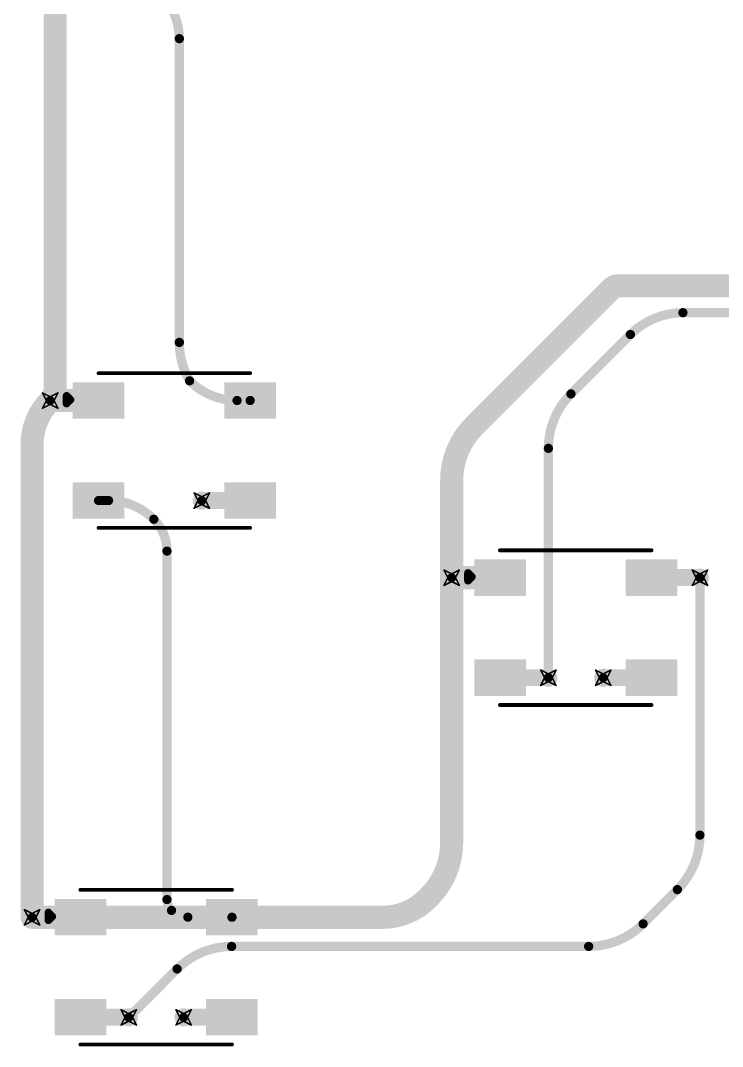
# Model space of a CAD drawing. Header units: inches. Extents: x -11 to 1110, y -7 to 455.
# Drawn here: x 360.55 to 383.71, y 184.41 to 218.25 of the extents above; entities that cross this region are included whole.
import ezdxf

# ---------------------------------------------------------------- set-up
doc = ezdxf.new("R2010")
doc.units = ezdxf.units.IN
for name, color, linetype in [('Bottom Layer', 5, 'Continuous'), ('Drill Drawing', 1, 'Continuous'), ('Top Layer', 1, 'Continuous'), ('Top Overlay', 2, 'Continuous'), ('Top Paste', 8, 'Continuous'), ('Top Solder', 216, 'Continuous'), ('Via Holes', 16, 'Continuous')]:
    doc.layers.add(name, color=color, linetype=linetype)

# ---------------------------------------------------------------- blocks, each defined once
blk = doc.blocks.new('WS2812B_B_W_111')
at = {"layer": 'Top Layer'}
for points in [[(-3.25, 2.15), (-1.75, 2.15), (-1.75, 1.15), (-3.25, 1.15)], [(3.25, 1.15), (1.75, 1.15), (1.75, 2.15), (3.25, 2.15)], [(-3.25, -1.15), (-1.75, -1.15), (-1.75, -2.15), (-3.25, -2.15)], [(1.75, -1.15), (3.25, -1.15), (3.25, -2.15), (1.75, -2.15)]]:
    blk.add_hatch(color=1, dxfattribs=at).paths.add_polyline_path(points)
at = {"layer": 'Top Paste'}
for points in [[(-3.25, 2.15), (-1.75, 2.15), (-1.75, 1.15), (-3.25, 1.15)], [(3.25, 1.15), (1.75, 1.15), (1.75, 2.15), (3.25, 2.15)], [(-3.25, -1.15), (-1.75, -1.15), (-1.75, -2.15), (-3.25, -2.15)], [(1.75, -1.15), (3.25, -1.15), (3.25, -2.15), (1.75, -2.15)]]:
    blk.add_hatch(color=8, dxfattribs=at).paths.add_polyline_path(points)
at = {"layer": 'Top Solder'}
for points in [[(-3.352, 2.252), (-1.648, 2.252), (-1.648, 1.048), (-3.352, 1.048)], [(3.352, 1.048), (1.648, 1.048), (1.648, 2.252), (3.352, 2.252)], [(-3.352, -1.048), (-1.648, -1.048), (-1.648, -2.252), (-3.352, -2.252)], [(1.648, -1.048), (3.352, -1.048), (3.352, -2.252), (1.648, -2.252)]]:
    blk.add_hatch(color=216, dxfattribs=at).paths.add_polyline_path(points)
at = {"layer": 'Top Overlay'}
for points in [[(-2.5, 2.551, 0.127, 0.127, 0), (2.5, 2.551, 0.127, 0.127, 0)], [(-3.556, 1.803, 0.254, 0.254, 0), (-3.429, 1.676, 0.254, 0.254, 0)], [(-3.556, 1.549, 0.254, 0.254, 0), (-3.556, 1.803, 0.254, 0.254, 0)], [(-3.556, 1.549, 0.254, 0.254, 0), (-3.429, 1.676, 0.254, 0.254, 0)], [(-2.5, -2.551, 0.127, 0.127, 0), (2.5, -2.551, 0.127, 0.127, 0)]]:
    blk.add_lwpolyline(points, format="xyseb", dxfattribs=at)
for points in [[(-2.532, 2.551, 0.0635, 0.0635, 1), (-2.468, 2.551, 0.0635, 0.0635, 1)], [(2.468, 2.551, 0.0635, 0.0635, 1), (2.532, 2.551, 0.0635, 0.0635, 1)], [(-3.619, 1.803, 0.127, 0.127, 1), (-3.493, 1.803, 0.127, 0.127, 1)], [(-3.619, 1.803, 0.127, 0.127, 1), (-3.493, 1.803, 0.127, 0.127, 1)], [(-3.493, 1.676, 0.127, 0.127, 1), (-3.365, 1.676, 0.127, 0.127, 1)], [(-3.493, 1.676, 0.127, 0.127, 1), (-3.365, 1.676, 0.127, 0.127, 1)], [(-3.619, 1.549, 0.127, 0.127, 1), (-3.493, 1.549, 0.127, 0.127, 1)], [(-3.619, 1.549, 0.127, 0.127, 1), (-3.493, 1.549, 0.127, 0.127, 1)], [(-2.532, -2.551, 0.0635, 0.0635, 1), (-2.468, -2.551, 0.0635, 0.0635, 1)], [(2.468, -2.551, 0.0635, 0.0635, 1), (2.532, -2.551, 0.0635, 0.0635, 1)]]:
    blk.add_lwpolyline(points, format="xyseb", close=True, dxfattribs=at)
blk = doc.blocks.new('WS2812B_B_W_120')
at = {"layer": 'Top Layer'}
for points in [[(-3.25, 2.15), (-1.75, 2.15), (-1.75, 1.15), (-3.25, 1.15)], [(3.25, 1.15), (1.75, 1.15), (1.75, 2.15), (3.25, 2.15)], [(-3.25, -1.15), (-1.75, -1.15), (-1.75, -2.15), (-3.25, -2.15)], [(1.75, -1.15), (3.25, -1.15), (3.25, -2.15), (1.75, -2.15)]]:
    blk.add_hatch(color=1, dxfattribs=at).paths.add_polyline_path(points)
at = {"layer": 'Top Paste'}
for points in [[(-3.25, 2.15), (-1.75, 2.15), (-1.75, 1.15), (-3.25, 1.15)], [(3.25, 1.15), (1.75, 1.15), (1.75, 2.15), (3.25, 2.15)], [(-3.25, -1.15), (-1.75, -1.15), (-1.75, -2.15), (-3.25, -2.15)], [(1.75, -1.15), (3.25, -1.15), (3.25, -2.15), (1.75, -2.15)]]:
    blk.add_hatch(color=8, dxfattribs=at).paths.add_polyline_path(points)
at = {"layer": 'Top Solder'}
for points in [[(-3.352, 2.252), (-1.648, 2.252), (-1.648, 1.048), (-3.352, 1.048)], [(3.352, 1.048), (1.648, 1.048), (1.648, 2.252), (3.352, 2.252)], [(-3.352, -1.048), (-1.648, -1.048), (-1.648, -2.252), (-3.352, -2.252)], [(1.648, -1.048), (3.352, -1.048), (3.352, -2.252), (1.648, -2.252)]]:
    blk.add_hatch(color=216, dxfattribs=at).paths.add_polyline_path(points)
at = {"layer": 'Top Overlay'}
for points in [[(-2.5, 2.551, 0.127, 0.127, 0), (2.5, 2.551, 0.127, 0.127, 0)], [(-3.556, 1.803, 0.254, 0.254, 0), (-3.429, 1.676, 0.254, 0.254, 0)], [(-3.556, 1.549, 0.254, 0.254, 0), (-3.556, 1.803, 0.254, 0.254, 0)], [(-3.556, 1.549, 0.254, 0.254, 0), (-3.429, 1.676, 0.254, 0.254, 0)], [(-2.5, -2.551, 0.127, 0.127, 0), (2.5, -2.551, 0.127, 0.127, 0)]]:
    blk.add_lwpolyline(points, format="xyseb", dxfattribs=at)
for points in [[(-2.532, 2.551, 0.0635, 0.0635, 1), (-2.468, 2.551, 0.0635, 0.0635, 1)], [(2.468, 2.551, 0.0635, 0.0635, 1), (2.532, 2.551, 0.0635, 0.0635, 1)], [(-3.619, 1.803, 0.127, 0.127, 1), (-3.493, 1.803, 0.127, 0.127, 1)], [(-3.619, 1.803, 0.127, 0.127, 1), (-3.493, 1.803, 0.127, 0.127, 1)], [(-3.493, 1.676, 0.127, 0.127, 1), (-3.365, 1.676, 0.127, 0.127, 1)], [(-3.493, 1.676, 0.127, 0.127, 1), (-3.365, 1.676, 0.127, 0.127, 1)], [(-3.619, 1.549, 0.127, 0.127, 1), (-3.493, 1.549, 0.127, 0.127, 1)], [(-3.619, 1.549, 0.127, 0.127, 1), (-3.493, 1.549, 0.127, 0.127, 1)], [(-2.532, -2.551, 0.0635, 0.0635, 1), (-2.468, -2.551, 0.0635, 0.0635, 1)], [(2.468, -2.551, 0.0635, 0.0635, 1), (2.532, -2.551, 0.0635, 0.0635, 1)]]:
    blk.add_lwpolyline(points, format="xyseb", close=True, dxfattribs=at)
blk = doc.blocks.new('WS2812B_B_W_129')
at = {"layer": 'Top Layer'}
for points in [[(-3.25, 2.15), (-1.75, 2.15), (-1.75, 1.15), (-3.25, 1.15)], [(3.25, 1.15), (1.75, 1.15), (1.75, 2.15), (3.25, 2.15)], [(-3.25, -1.15), (-1.75, -1.15), (-1.75, -2.15), (-3.25, -2.15)], [(1.75, -1.15), (3.25, -1.15), (3.25, -2.15), (1.75, -2.15)]]:
    blk.add_hatch(color=1, dxfattribs=at).paths.add_polyline_path(points)
at = {"layer": 'Top Paste'}
for points in [[(-3.25, 2.15), (-1.75, 2.15), (-1.75, 1.15), (-3.25, 1.15)], [(3.25, 1.15), (1.75, 1.15), (1.75, 2.15), (3.25, 2.15)], [(-3.25, -1.15), (-1.75, -1.15), (-1.75, -2.15), (-3.25, -2.15)], [(1.75, -1.15), (3.25, -1.15), (3.25, -2.15), (1.75, -2.15)]]:
    blk.add_hatch(color=8, dxfattribs=at).paths.add_polyline_path(points)
at = {"layer": 'Top Solder'}
for points in [[(-3.352, 2.252), (-1.648, 2.252), (-1.648, 1.048), (-3.352, 1.048)], [(3.352, 1.048), (1.648, 1.048), (1.648, 2.252), (3.352, 2.252)], [(-3.352, -1.048), (-1.648, -1.048), (-1.648, -2.252), (-3.352, -2.252)], [(1.648, -1.048), (3.352, -1.048), (3.352, -2.252), (1.648, -2.252)]]:
    blk.add_hatch(color=216, dxfattribs=at).paths.add_polyline_path(points)
at = {"layer": 'Top Overlay'}
for points in [[(-2.5, 2.551, 0.127, 0.127, 0), (2.5, 2.551, 0.127, 0.127, 0)], [(-3.556, 1.803, 0.254, 0.254, 0), (-3.429, 1.676, 0.254, 0.254, 0)], [(-3.556, 1.549, 0.254, 0.254, 0), (-3.556, 1.803, 0.254, 0.254, 0)], [(-3.556, 1.549, 0.254, 0.254, 0), (-3.429, 1.676, 0.254, 0.254, 0)], [(-2.5, -2.551, 0.127, 0.127, 0), (2.5, -2.551, 0.127, 0.127, 0)]]:
    blk.add_lwpolyline(points, format="xyseb", dxfattribs=at)
for points in [[(-2.532, 2.551, 0.0635, 0.0635, 1), (-2.468, 2.551, 0.0635, 0.0635, 1)], [(2.468, 2.551, 0.0635, 0.0635, 1), (2.532, 2.551, 0.0635, 0.0635, 1)], [(-3.619, 1.803, 0.127, 0.127, 1), (-3.493, 1.803, 0.127, 0.127, 1)], [(-3.619, 1.803, 0.127, 0.127, 1), (-3.493, 1.803, 0.127, 0.127, 1)], [(-3.493, 1.676, 0.127, 0.127, 1), (-3.365, 1.676, 0.127, 0.127, 1)], [(-3.493, 1.676, 0.127, 0.127, 1), (-3.365, 1.676, 0.127, 0.127, 1)], [(-3.619, 1.549, 0.127, 0.127, 1), (-3.493, 1.549, 0.127, 0.127, 1)], [(-3.619, 1.549, 0.127, 0.127, 1), (-3.493, 1.549, 0.127, 0.127, 1)], [(-2.532, -2.551, 0.0635, 0.0635, 1), (-2.468, -2.551, 0.0635, 0.0635, 1)], [(2.468, -2.551, 0.0635, 0.0635, 1), (2.532, -2.551, 0.0635, 0.0635, 1)]]:
    blk.add_lwpolyline(points, format="xyseb", close=True, dxfattribs=at)

msp = doc.modelspace()

# ---------------------------------------------------------------- hatches: boundary and pattern name
at = {"layer": 'Bottom Layer'}
h = msp.add_hatch(color=5, dxfattribs=at)
edge = h.paths.add_edge_path()
edge.add_arc((361.53, 205.718), 0.3, 0, 360)
h = msp.add_hatch(color=5, dxfattribs=at)
edge = h.paths.add_edge_path()
edge.add_arc((366.53, 202.418), 0.3, 0, 360)
h = msp.add_hatch(color=5, dxfattribs=at)
edge = h.paths.add_edge_path()
edge.add_arc((374.774, 199.875), 0.3, 0, 360)
h = msp.add_hatch(color=5, dxfattribs=at)
edge = h.paths.add_edge_path()
edge.add_arc((382.965, 199.875), 0.3, 0, 360)
h = msp.add_hatch(color=5, dxfattribs=at)
edge = h.paths.add_edge_path()
edge.add_arc((377.965, 196.575), 0.3, 0, 360)
h = msp.add_hatch(color=5, dxfattribs=at)
edge = h.paths.add_edge_path()
edge.add_arc((379.774, 196.575), 0.3, 0, 360)
h = msp.add_hatch(color=5, dxfattribs=at)
edge = h.paths.add_edge_path()
edge.add_arc((360.931, 188.673), 0.3, 0, 360)
h = msp.add_hatch(color=5, dxfattribs=at)
edge = h.paths.add_edge_path()
edge.add_arc((364.122, 185.373), 0.3, 0, 360)
h = msp.add_hatch(color=5, dxfattribs=at)
edge = h.paths.add_edge_path()
edge.add_arc((365.931, 185.373), 0.3, 0, 360)
at = {"layer": 'Top Layer'}
h = msp.add_hatch(color=1, dxfattribs=at)
edge = h.paths.add_edge_path()
edge.add_arc((361.53, 205.718), 0.3, 0, 360)
h = msp.add_hatch(color=1, dxfattribs=at)
edge = h.paths.add_edge_path()
edge.add_arc((366.53, 202.418), 0.3, 0, 360)
h = msp.add_hatch(color=1, dxfattribs=at)
edge = h.paths.add_edge_path()
edge.add_arc((374.774, 199.875), 0.3, 0, 360)
h = msp.add_hatch(color=1, dxfattribs=at)
edge = h.paths.add_edge_path()
edge.add_arc((382.965, 199.875), 0.3, 0, 360)
h = msp.add_hatch(color=1, dxfattribs=at)
edge = h.paths.add_edge_path()
edge.add_arc((377.965, 196.575), 0.3, 0, 360)
h = msp.add_hatch(color=1, dxfattribs=at)
edge = h.paths.add_edge_path()
edge.add_arc((379.774, 196.575), 0.3, 0, 360)
h = msp.add_hatch(color=1, dxfattribs=at)
edge = h.paths.add_edge_path()
edge.add_arc((360.931, 188.673), 0.3, 0, 360)
h = msp.add_hatch(color=1, dxfattribs=at)
edge = h.paths.add_edge_path()
edge.add_arc((364.122, 185.373), 0.3, 0, 360)
h = msp.add_hatch(color=1, dxfattribs=at)
edge = h.paths.add_edge_path()
edge.add_arc((365.931, 185.373), 0.3, 0, 360)
at = {"layer": 'Via Holes'}
h = msp.add_hatch(color=7, dxfattribs=at)
edge = h.paths.add_edge_path()
edge.add_arc((361.53, 205.718), 0.15, 0, 360)
h = msp.add_hatch(color=7, dxfattribs=at)
edge = h.paths.add_edge_path()
edge.add_arc((366.53, 202.418), 0.15, 0, 360)
h = msp.add_hatch(color=7, dxfattribs=at)
edge = h.paths.add_edge_path()
edge.add_arc((374.774, 199.875), 0.15, 0, 360)
h = msp.add_hatch(color=7, dxfattribs=at)
edge = h.paths.add_edge_path()
edge.add_arc((382.965, 199.875), 0.15, 0, 360)
h = msp.add_hatch(color=7, dxfattribs=at)
edge = h.paths.add_edge_path()
edge.add_arc((377.965, 196.575), 0.15, 0, 360)
h = msp.add_hatch(color=7, dxfattribs=at)
edge = h.paths.add_edge_path()
edge.add_arc((379.774, 196.575), 0.15, 0, 360)
h = msp.add_hatch(color=7, dxfattribs=at)
edge = h.paths.add_edge_path()
edge.add_arc((360.931, 188.673), 0.15, 0, 360)
h = msp.add_hatch(color=7, dxfattribs=at)
edge = h.paths.add_edge_path()
edge.add_arc((364.122, 185.373), 0.15, 0, 360)
h = msp.add_hatch(color=7, dxfattribs=at)
edge = h.paths.add_edge_path()
edge.add_arc((365.931, 185.373), 0.15, 0, 360)

# ---------------------------------------------------------------- linework, layer by layer
at = {"layer": 'Bottom Layer'}
for points in [[(361.693, 206.112, 0.762, 0.762, 0), (361.693, 222.786, 0.762, 0.762, 0)], [(380.06, 209.423, 0.762, 0.762, -0.198912), (380.249, 209.501, 0.762, 0.762, 0)], [(380.249, 209.501, 0.762, 0.762, 0), (389.76, 209.501, 0.762, 0.762, 0)], [(375.518, 204.881, 0.762, 0.762, 0), (380.06, 209.423, 0.762, 0.762, 0)], [(380.67, 207.899, 0.305, 0.305, -0.198912), (382.403, 208.617, 0.305, 0.305, 0)], [(382.403, 208.617, 0.305, 0.305, 0), (392.823, 208.617, 0.305, 0.305, 0)], [(378.709, 205.938, 0.305, 0.305, 0), (380.67, 207.899, 0.305, 0.305, 0)], [(361.693, 206.112, 0.762, 0.762, -0.198912), (361.53, 205.718, 0.762, 0.762, 0)], [(360.931, 204.272, 0.762, 0.762, -0.198912), (361.53, 205.718, 0.762, 0.762, 0)], [(377.965, 204.142, 0.305, 0.305, -0.198912), (378.709, 205.938, 0.305, 0.305, 0)], [(374.774, 203.084, 0.762, 0.762, -0.198912), (375.518, 204.881, 0.762, 0.762, 0)], [(360.931, 188.673, 0.762, 0.762, 0), (360.931, 204.272, 0.762, 0.762, 0)], [(377.965, 196.575, 0.305, 0.305, 0), (377.965, 204.142, 0.305, 0.305, 0)], [(374.774, 199.875, 0.762, 0.762, 0), (374.774, 203.084, 0.762, 0.762, 0)], [(374.774, 191.142, 0.762, 0.762, 0), (374.774, 199.875, 0.762, 0.762, 0)], [(382.965, 191.384, 0.305, 0.305, 0), (382.965, 199.875, 0.305, 0.305, 0)], [(374.774, 191.142, 0.762, 0.762, -0.198912), (374.03, 189.346, 0.762, 0.762, 0)], [(382.965, 191.384, 0.305, 0.305, -0.198912), (382.221, 189.587, 0.305, 0.305, 0)], [(373.964, 189.281, 0.762, 0.762, -0.198912), (372.498, 188.673, 0.762, 0.762, 0)], [(373.964, 189.281, 0.762, 0.762, 0), (374.03, 189.346, 0.762, 0.762, 0)], [(381.09, 188.457, 0.305, 0.305, 0), (382.221, 189.587, 0.305, 0.305, 0)], [(360.931, 188.673, 0.762, 0.762, 0), (372.498, 188.673, 0.762, 0.762, 0)], [(381.09, 188.457, 0.305, 0.305, -0.198912), (379.294, 187.713, 0.305, 0.305, 0)], [(365.717, 186.969, 0.305, 0.305, -0.198912), (367.513, 187.713, 0.305, 0.305, 0)], [(367.513, 187.713, 0.305, 0.305, 0), (379.294, 187.713, 0.305, 0.305, 0)], [(364.122, 185.373, 0.305, 0.305, 0), (365.717, 186.969, 0.305, 0.305, 0)]]:
    msp.add_lwpolyline(points, format="xyseb", dxfattribs=at)
for points in [[(380.059, 209.501, 0.381, 0.381, 1), (380.44, 209.501, 0.381, 0.381, 1)], [(380.059, 209.501, 0.381, 0.381, 1), (380.44, 209.501, 0.381, 0.381, 1)], [(379.87, 209.423, 0.381, 0.381, 1), (380.251, 209.423, 0.381, 0.381, 1)], [(379.87, 209.423, 0.381, 0.381, 1), (380.251, 209.423, 0.381, 0.381, 1)], [(382.327, 208.617, 0.152, 0.152, 1), (382.479, 208.617, 0.152, 0.152, 1)], [(382.327, 208.617, 0.152, 0.152, 1), (382.479, 208.617, 0.152, 0.152, 1)], [(380.594, 207.899, 0.152, 0.152, 1), (380.746, 207.899, 0.152, 0.152, 1)], [(380.594, 207.899, 0.152, 0.152, 1), (380.746, 207.899, 0.152, 0.152, 1)], [(361.502, 206.112, 0.381, 0.381, 1), (361.883, 206.112, 0.381, 0.381, 1)], [(361.502, 206.112, 0.381, 0.381, 1), (361.883, 206.112, 0.381, 0.381, 1)], [(361.339, 205.718, 0.381, 0.381, 1), (361.72, 205.718, 0.381, 0.381, 1)], [(361.339, 205.718, 0.381, 0.381, 1), (361.72, 205.718, 0.381, 0.381, 1)], [(378.633, 205.938, 0.152, 0.152, 1), (378.785, 205.938, 0.152, 0.152, 1)], [(378.633, 205.938, 0.152, 0.152, 1), (378.785, 205.938, 0.152, 0.152, 1)], [(375.327, 204.881, 0.381, 0.381, 1), (375.708, 204.881, 0.381, 0.381, 1)], [(375.327, 204.881, 0.381, 0.381, 1), (375.708, 204.881, 0.381, 0.381, 1)], [(360.74, 204.272, 0.381, 0.381, 1), (361.121, 204.272, 0.381, 0.381, 1)], [(360.74, 204.272, 0.381, 0.381, 1), (361.121, 204.272, 0.381, 0.381, 1)], [(377.889, 204.142, 0.152, 0.152, 1), (378.041, 204.142, 0.152, 0.152, 1)], [(377.889, 204.142, 0.152, 0.152, 1), (378.041, 204.142, 0.152, 0.152, 1)], [(374.583, 203.084, 0.381, 0.381, 1), (374.964, 203.084, 0.381, 0.381, 1)], [(374.583, 203.084, 0.381, 0.381, 1), (374.964, 203.084, 0.381, 0.381, 1)], [(374.583, 199.875, 0.381, 0.381, 1), (374.964, 199.875, 0.381, 0.381, 1)], [(374.583, 199.875, 0.381, 0.381, 1), (374.964, 199.875, 0.381, 0.381, 1)], [(382.889, 199.875, 0.152, 0.152, 1), (383.041, 199.875, 0.152, 0.152, 1)], [(377.889, 196.575, 0.152, 0.152, 1), (378.041, 196.575, 0.152, 0.152, 1)], [(374.583, 191.142, 0.381, 0.381, 1), (374.964, 191.142, 0.381, 0.381, 1)], [(374.583, 191.142, 0.381, 0.381, 1), (374.964, 191.142, 0.381, 0.381, 1)], [(382.889, 191.384, 0.152, 0.152, 1), (383.041, 191.384, 0.152, 0.152, 1)], [(382.889, 191.384, 0.152, 0.152, 1), (383.041, 191.384, 0.152, 0.152, 1)], [(373.774, 189.281, 0.381, 0.381, 1), (374.155, 189.281, 0.381, 0.381, 1)], [(373.774, 189.281, 0.381, 0.381, 1), (374.155, 189.281, 0.381, 0.381, 1)], [(373.839, 189.346, 0.381, 0.381, 1), (374.22, 189.346, 0.381, 0.381, 1)], [(373.839, 189.346, 0.381, 0.381, 1), (374.22, 189.346, 0.381, 0.381, 1)], [(382.145, 189.587, 0.152, 0.152, 1), (382.297, 189.587, 0.152, 0.152, 1)], [(382.145, 189.587, 0.152, 0.152, 1), (382.297, 189.587, 0.152, 0.152, 1)], [(360.74, 188.673, 0.381, 0.381, 1), (361.121, 188.673, 0.381, 0.381, 1)], [(360.74, 188.673, 0.381, 0.381, 1), (361.121, 188.673, 0.381, 0.381, 1)], [(372.307, 188.673, 0.381, 0.381, 1), (372.688, 188.673, 0.381, 0.381, 1)], [(372.307, 188.673, 0.381, 0.381, 1), (372.688, 188.673, 0.381, 0.381, 1)], [(381.014, 188.457, 0.152, 0.152, 1), (381.166, 188.457, 0.152, 0.152, 1)], [(381.014, 188.457, 0.152, 0.152, 1), (381.166, 188.457, 0.152, 0.152, 1)], [(367.437, 187.713, 0.152, 0.152, 1), (367.59, 187.713, 0.152, 0.152, 1)], [(367.437, 187.713, 0.152, 0.152, 1), (367.59, 187.713, 0.152, 0.152, 1)], [(379.218, 187.713, 0.152, 0.152, 1), (379.37, 187.713, 0.152, 0.152, 1)], [(379.218, 187.713, 0.152, 0.152, 1), (379.37, 187.713, 0.152, 0.152, 1)], [(365.641, 186.969, 0.152, 0.152, 1), (365.793, 186.969, 0.152, 0.152, 1)], [(365.641, 186.969, 0.152, 0.152, 1), (365.793, 186.969, 0.152, 0.152, 1)], [(364.046, 185.373, 0.152, 0.152, 1), (364.198, 185.373, 0.152, 0.152, 1)]]:
    msp.add_lwpolyline(points, format="xyseb", close=True, dxfattribs=at)
at = {"layer": 'Drill Drawing'}
for points in [[(361.276, 205.972, 0.0508, 0.0508, 0), (361.53, 205.845, 0.0508, 0.0508, 0)], [(361.276, 205.972, 0.0508, 0.0508, 0), (361.403, 205.718, 0.0508, 0.0508, 0)], [(361.53, 205.845, 0.0508, 0.0508, 0), (361.784, 205.972, 0.0508, 0.0508, 0)], [(361.657, 205.718, 0.0508, 0.0508, 0), (361.784, 205.972, 0.0508, 0.0508, 0)], [(361.276, 205.464, 0.0508, 0.0508, 0), (361.403, 205.718, 0.0508, 0.0508, 0)], [(361.276, 205.464, 0.0508, 0.0508, 0), (361.53, 205.591, 0.0508, 0.0508, 0)], [(361.53, 205.591, 0.0508, 0.0508, 0), (361.784, 205.464, 0.0508, 0.0508, 0)], [(361.657, 205.718, 0.0508, 0.0508, 0), (361.784, 205.464, 0.0508, 0.0508, 0)], [(366.276, 202.672, 0.0508, 0.0508, 0), (366.53, 202.545, 0.0508, 0.0508, 0)], [(366.276, 202.672, 0.0508, 0.0508, 0), (366.403, 202.418, 0.0508, 0.0508, 0)], [(366.276, 202.164, 0.0508, 0.0508, 0), (366.403, 202.418, 0.0508, 0.0508, 0)], [(366.53, 202.545, 0.0508, 0.0508, 0), (366.784, 202.672, 0.0508, 0.0508, 0)], [(366.657, 202.418, 0.0508, 0.0508, 0), (366.784, 202.672, 0.0508, 0.0508, 0)], [(366.657, 202.418, 0.0508, 0.0508, 0), (366.784, 202.164, 0.0508, 0.0508, 0)], [(366.276, 202.164, 0.0508, 0.0508, 0), (366.53, 202.291, 0.0508, 0.0508, 0)], [(366.53, 202.291, 0.0508, 0.0508, 0), (366.784, 202.164, 0.0508, 0.0508, 0)], [(374.52, 200.129, 0.0508, 0.0508, 0), (374.774, 200.002, 0.0508, 0.0508, 0)], [(374.52, 200.129, 0.0508, 0.0508, 0), (374.647, 199.875, 0.0508, 0.0508, 0)], [(374.774, 200.002, 0.0508, 0.0508, 0), (375.028, 200.129, 0.0508, 0.0508, 0)], [(374.901, 199.875, 0.0508, 0.0508, 0), (375.028, 200.129, 0.0508, 0.0508, 0)], [(382.711, 200.129, 0.0508, 0.0508, 0), (382.965, 200.002, 0.0508, 0.0508, 0)], [(382.711, 200.129, 0.0508, 0.0508, 0), (382.838, 199.875, 0.0508, 0.0508, 0)], [(382.965, 200.002, 0.0508, 0.0508, 0), (383.219, 200.129, 0.0508, 0.0508, 0)], [(383.092, 199.875, 0.0508, 0.0508, 0), (383.219, 200.129, 0.0508, 0.0508, 0)], [(374.52, 199.621, 0.0508, 0.0508, 0), (374.647, 199.875, 0.0508, 0.0508, 0)], [(374.52, 199.621, 0.0508, 0.0508, 0), (374.774, 199.748, 0.0508, 0.0508, 0)], [(374.774, 199.748, 0.0508, 0.0508, 0), (375.028, 199.621, 0.0508, 0.0508, 0)], [(374.901, 199.875, 0.0508, 0.0508, 0), (375.028, 199.621, 0.0508, 0.0508, 0)], [(382.711, 199.621, 0.0508, 0.0508, 0), (382.838, 199.875, 0.0508, 0.0508, 0)], [(382.711, 199.621, 0.0508, 0.0508, 0), (382.965, 199.748, 0.0508, 0.0508, 0)], [(382.965, 199.748, 0.0508, 0.0508, 0), (383.219, 199.621, 0.0508, 0.0508, 0)], [(383.092, 199.875, 0.0508, 0.0508, 0), (383.219, 199.621, 0.0508, 0.0508, 0)], [(377.711, 196.829, 0.0508, 0.0508, 0), (377.965, 196.702, 0.0508, 0.0508, 0)], [(377.711, 196.829, 0.0508, 0.0508, 0), (377.838, 196.575, 0.0508, 0.0508, 0)], [(377.965, 196.702, 0.0508, 0.0508, 0), (378.219, 196.829, 0.0508, 0.0508, 0)], [(378.092, 196.575, 0.0508, 0.0508, 0), (378.219, 196.829, 0.0508, 0.0508, 0)], [(379.52, 196.829, 0.0508, 0.0508, 0), (379.774, 196.702, 0.0508, 0.0508, 0)], [(379.52, 196.829, 0.0508, 0.0508, 0), (379.647, 196.575, 0.0508, 0.0508, 0)], [(379.774, 196.702, 0.0508, 0.0508, 0), (380.028, 196.829, 0.0508, 0.0508, 0)], [(379.901, 196.575, 0.0508, 0.0508, 0), (380.028, 196.829, 0.0508, 0.0508, 0)], [(377.711, 196.321, 0.0508, 0.0508, 0), (377.838, 196.575, 0.0508, 0.0508, 0)], [(377.711, 196.321, 0.0508, 0.0508, 0), (377.965, 196.448, 0.0508, 0.0508, 0)], [(377.965, 196.448, 0.0508, 0.0508, 0), (378.219, 196.321, 0.0508, 0.0508, 0)], [(378.092, 196.575, 0.0508, 0.0508, 0), (378.219, 196.321, 0.0508, 0.0508, 0)], [(379.52, 196.321, 0.0508, 0.0508, 0), (379.647, 196.575, 0.0508, 0.0508, 0)], [(379.52, 196.321, 0.0508, 0.0508, 0), (379.774, 196.448, 0.0508, 0.0508, 0)], [(379.774, 196.448, 0.0508, 0.0508, 0), (380.028, 196.321, 0.0508, 0.0508, 0)], [(379.901, 196.575, 0.0508, 0.0508, 0), (380.028, 196.321, 0.0508, 0.0508, 0)], [(360.677, 188.927, 0.0508, 0.0508, 0), (360.931, 188.8, 0.0508, 0.0508, 0)], [(360.677, 188.927, 0.0508, 0.0508, 0), (360.804, 188.673, 0.0508, 0.0508, 0)], [(360.931, 188.8, 0.0508, 0.0508, 0), (361.185, 188.927, 0.0508, 0.0508, 0)], [(361.058, 188.673, 0.0508, 0.0508, 0), (361.185, 188.927, 0.0508, 0.0508, 0)], [(360.677, 188.419, 0.0508, 0.0508, 0), (360.804, 188.673, 0.0508, 0.0508, 0)], [(360.677, 188.419, 0.0508, 0.0508, 0), (360.931, 188.546, 0.0508, 0.0508, 0)], [(360.931, 188.546, 0.0508, 0.0508, 0), (361.185, 188.419, 0.0508, 0.0508, 0)], [(361.058, 188.673, 0.0508, 0.0508, 0), (361.185, 188.419, 0.0508, 0.0508, 0)], [(363.868, 185.627, 0.0508, 0.0508, 0), (364.122, 185.5, 0.0508, 0.0508, 0)], [(363.868, 185.627, 0.0508, 0.0508, 0), (363.995, 185.373, 0.0508, 0.0508, 0)], [(364.122, 185.5, 0.0508, 0.0508, 0), (364.376, 185.627, 0.0508, 0.0508, 0)], [(364.249, 185.373, 0.0508, 0.0508, 0), (364.376, 185.627, 0.0508, 0.0508, 0)], [(365.677, 185.627, 0.0508, 0.0508, 0), (365.931, 185.5, 0.0508, 0.0508, 0)], [(365.677, 185.627, 0.0508, 0.0508, 0), (365.804, 185.373, 0.0508, 0.0508, 0)], [(365.931, 185.5, 0.0508, 0.0508, 0), (366.185, 185.627, 0.0508, 0.0508, 0)], [(366.058, 185.373, 0.0508, 0.0508, 0), (366.185, 185.627, 0.0508, 0.0508, 0)], [(363.868, 185.119, 0.0508, 0.0508, 0), (363.995, 185.373, 0.0508, 0.0508, 0)], [(363.868, 185.119, 0.0508, 0.0508, 0), (364.122, 185.246, 0.0508, 0.0508, 0)], [(364.122, 185.246, 0.0508, 0.0508, 0), (364.376, 185.119, 0.0508, 0.0508, 0)], [(364.249, 185.373, 0.0508, 0.0508, 0), (364.376, 185.119, 0.0508, 0.0508, 0)], [(365.677, 185.119, 0.0508, 0.0508, 0), (365.804, 185.373, 0.0508, 0.0508, 0)], [(365.677, 185.119, 0.0508, 0.0508, 0), (365.931, 185.246, 0.0508, 0.0508, 0)], [(365.931, 185.246, 0.0508, 0.0508, 0), (366.185, 185.119, 0.0508, 0.0508, 0)], [(366.058, 185.373, 0.0508, 0.0508, 0), (366.185, 185.119, 0.0508, 0.0508, 0)]]:
    msp.add_lwpolyline(points, format="xyseb", dxfattribs=at)
for points in [[(361.263, 205.972, 0.0254, 0.0254, 1), (361.288, 205.972, 0.0254, 0.0254, 1)], [(361.263, 205.972, 0.0254, 0.0254, 1), (361.288, 205.972, 0.0254, 0.0254, 1)], [(361.517, 205.845, 0.0254, 0.0254, 1), (361.542, 205.845, 0.0254, 0.0254, 1)], [(361.517, 205.845, 0.0254, 0.0254, 1), (361.542, 205.845, 0.0254, 0.0254, 1)], [(361.771, 205.972, 0.0254, 0.0254, 1), (361.796, 205.972, 0.0254, 0.0254, 1)], [(361.771, 205.972, 0.0254, 0.0254, 1), (361.796, 205.972, 0.0254, 0.0254, 1)], [(361.263, 205.464, 0.0254, 0.0254, 1), (361.288, 205.464, 0.0254, 0.0254, 1)], [(361.263, 205.464, 0.0254, 0.0254, 1), (361.288, 205.464, 0.0254, 0.0254, 1)], [(361.39, 205.718, 0.0254, 0.0254, 1), (361.415, 205.718, 0.0254, 0.0254, 1)], [(361.39, 205.718, 0.0254, 0.0254, 1), (361.415, 205.718, 0.0254, 0.0254, 1)], [(361.517, 205.591, 0.0254, 0.0254, 1), (361.542, 205.591, 0.0254, 0.0254, 1)], [(361.517, 205.591, 0.0254, 0.0254, 1), (361.542, 205.591, 0.0254, 0.0254, 1)], [(361.644, 205.718, 0.0254, 0.0254, 1), (361.669, 205.718, 0.0254, 0.0254, 1)], [(361.644, 205.718, 0.0254, 0.0254, 1), (361.669, 205.718, 0.0254, 0.0254, 1)], [(361.771, 205.464, 0.0254, 0.0254, 1), (361.796, 205.464, 0.0254, 0.0254, 1)], [(361.771, 205.464, 0.0254, 0.0254, 1), (361.796, 205.464, 0.0254, 0.0254, 1)], [(366.263, 202.672, 0.0254, 0.0254, 1), (366.288, 202.672, 0.0254, 0.0254, 1)], [(366.263, 202.672, 0.0254, 0.0254, 1), (366.288, 202.672, 0.0254, 0.0254, 1)], [(366.39, 202.418, 0.0254, 0.0254, 1), (366.415, 202.418, 0.0254, 0.0254, 1)], [(366.39, 202.418, 0.0254, 0.0254, 1), (366.415, 202.418, 0.0254, 0.0254, 1)], [(366.517, 202.545, 0.0254, 0.0254, 1), (366.542, 202.545, 0.0254, 0.0254, 1)], [(366.517, 202.545, 0.0254, 0.0254, 1), (366.542, 202.545, 0.0254, 0.0254, 1)], [(366.644, 202.418, 0.0254, 0.0254, 1), (366.669, 202.418, 0.0254, 0.0254, 1)], [(366.644, 202.418, 0.0254, 0.0254, 1), (366.669, 202.418, 0.0254, 0.0254, 1)], [(366.771, 202.672, 0.0254, 0.0254, 1), (366.796, 202.672, 0.0254, 0.0254, 1)], [(366.771, 202.672, 0.0254, 0.0254, 1), (366.796, 202.672, 0.0254, 0.0254, 1)], [(366.263, 202.164, 0.0254, 0.0254, 1), (366.288, 202.164, 0.0254, 0.0254, 1)], [(366.263, 202.164, 0.0254, 0.0254, 1), (366.288, 202.164, 0.0254, 0.0254, 1)], [(366.517, 202.291, 0.0254, 0.0254, 1), (366.542, 202.291, 0.0254, 0.0254, 1)], [(366.517, 202.291, 0.0254, 0.0254, 1), (366.542, 202.291, 0.0254, 0.0254, 1)], [(366.771, 202.164, 0.0254, 0.0254, 1), (366.796, 202.164, 0.0254, 0.0254, 1)], [(366.771, 202.164, 0.0254, 0.0254, 1), (366.796, 202.164, 0.0254, 0.0254, 1)], [(374.507, 200.129, 0.0254, 0.0254, 1), (374.532, 200.129, 0.0254, 0.0254, 1)], [(374.507, 200.129, 0.0254, 0.0254, 1), (374.532, 200.129, 0.0254, 0.0254, 1)], [(374.761, 200.002, 0.0254, 0.0254, 1), (374.786, 200.002, 0.0254, 0.0254, 1)], [(374.761, 200.002, 0.0254, 0.0254, 1), (374.786, 200.002, 0.0254, 0.0254, 1)], [(375.015, 200.129, 0.0254, 0.0254, 1), (375.04, 200.129, 0.0254, 0.0254, 1)], [(375.015, 200.129, 0.0254, 0.0254, 1), (375.04, 200.129, 0.0254, 0.0254, 1)], [(382.698, 200.129, 0.0254, 0.0254, 1), (382.724, 200.129, 0.0254, 0.0254, 1)], [(382.698, 200.129, 0.0254, 0.0254, 1), (382.724, 200.129, 0.0254, 0.0254, 1)], [(382.952, 200.002, 0.0254, 0.0254, 1), (382.978, 200.002, 0.0254, 0.0254, 1)], [(382.952, 200.002, 0.0254, 0.0254, 1), (382.978, 200.002, 0.0254, 0.0254, 1)], [(383.206, 200.129, 0.0254, 0.0254, 1), (383.232, 200.129, 0.0254, 0.0254, 1)], [(383.206, 200.129, 0.0254, 0.0254, 1), (383.232, 200.129, 0.0254, 0.0254, 1)], [(374.634, 199.875, 0.0254, 0.0254, 1), (374.659, 199.875, 0.0254, 0.0254, 1)], [(374.634, 199.875, 0.0254, 0.0254, 1), (374.659, 199.875, 0.0254, 0.0254, 1)], [(374.761, 199.748, 0.0254, 0.0254, 1), (374.786, 199.748, 0.0254, 0.0254, 1)], [(374.761, 199.748, 0.0254, 0.0254, 1), (374.786, 199.748, 0.0254, 0.0254, 1)], [(374.888, 199.875, 0.0254, 0.0254, 1), (374.913, 199.875, 0.0254, 0.0254, 1)], [(374.888, 199.875, 0.0254, 0.0254, 1), (374.913, 199.875, 0.0254, 0.0254, 1)], [(382.825, 199.875, 0.0254, 0.0254, 1), (382.851, 199.875, 0.0254, 0.0254, 1)], [(382.825, 199.875, 0.0254, 0.0254, 1), (382.851, 199.875, 0.0254, 0.0254, 1)], [(382.952, 199.748, 0.0254, 0.0254, 1), (382.978, 199.748, 0.0254, 0.0254, 1)], [(382.952, 199.748, 0.0254, 0.0254, 1), (382.978, 199.748, 0.0254, 0.0254, 1)], [(383.079, 199.875, 0.0254, 0.0254, 1), (383.105, 199.875, 0.0254, 0.0254, 1)], [(383.079, 199.875, 0.0254, 0.0254, 1), (383.105, 199.875, 0.0254, 0.0254, 1)], [(374.507, 199.621, 0.0254, 0.0254, 1), (374.532, 199.621, 0.0254, 0.0254, 1)], [(374.507, 199.621, 0.0254, 0.0254, 1), (374.532, 199.621, 0.0254, 0.0254, 1)], [(375.015, 199.621, 0.0254, 0.0254, 1), (375.04, 199.621, 0.0254, 0.0254, 1)], [(375.015, 199.621, 0.0254, 0.0254, 1), (375.04, 199.621, 0.0254, 0.0254, 1)], [(382.698, 199.621, 0.0254, 0.0254, 1), (382.724, 199.621, 0.0254, 0.0254, 1)], [(382.698, 199.621, 0.0254, 0.0254, 1), (382.724, 199.621, 0.0254, 0.0254, 1)], [(383.206, 199.621, 0.0254, 0.0254, 1), (383.232, 199.621, 0.0254, 0.0254, 1)], [(383.206, 199.621, 0.0254, 0.0254, 1), (383.232, 199.621, 0.0254, 0.0254, 1)], [(377.698, 196.829, 0.0254, 0.0254, 1), (377.724, 196.829, 0.0254, 0.0254, 1)], [(377.698, 196.829, 0.0254, 0.0254, 1), (377.724, 196.829, 0.0254, 0.0254, 1)], [(377.952, 196.702, 0.0254, 0.0254, 1), (377.978, 196.702, 0.0254, 0.0254, 1)], [(377.952, 196.702, 0.0254, 0.0254, 1), (377.978, 196.702, 0.0254, 0.0254, 1)], [(378.206, 196.829, 0.0254, 0.0254, 1), (378.232, 196.829, 0.0254, 0.0254, 1)], [(378.206, 196.829, 0.0254, 0.0254, 1), (378.232, 196.829, 0.0254, 0.0254, 1)], [(379.507, 196.829, 0.0254, 0.0254, 1), (379.532, 196.829, 0.0254, 0.0254, 1)], [(379.507, 196.829, 0.0254, 0.0254, 1), (379.532, 196.829, 0.0254, 0.0254, 1)], [(379.761, 196.702, 0.0254, 0.0254, 1), (379.786, 196.702, 0.0254, 0.0254, 1)], [(379.761, 196.702, 0.0254, 0.0254, 1), (379.786, 196.702, 0.0254, 0.0254, 1)], [(380.015, 196.829, 0.0254, 0.0254, 1), (380.04, 196.829, 0.0254, 0.0254, 1)], [(380.015, 196.829, 0.0254, 0.0254, 1), (380.04, 196.829, 0.0254, 0.0254, 1)], [(377.698, 196.321, 0.0254, 0.0254, 1), (377.724, 196.321, 0.0254, 0.0254, 1)], [(377.698, 196.321, 0.0254, 0.0254, 1), (377.724, 196.321, 0.0254, 0.0254, 1)], [(377.825, 196.575, 0.0254, 0.0254, 1), (377.851, 196.575, 0.0254, 0.0254, 1)], [(377.825, 196.575, 0.0254, 0.0254, 1), (377.851, 196.575, 0.0254, 0.0254, 1)], [(377.952, 196.448, 0.0254, 0.0254, 1), (377.978, 196.448, 0.0254, 0.0254, 1)], [(377.952, 196.448, 0.0254, 0.0254, 1), (377.978, 196.448, 0.0254, 0.0254, 1)], [(378.079, 196.575, 0.0254, 0.0254, 1), (378.105, 196.575, 0.0254, 0.0254, 1)], [(378.079, 196.575, 0.0254, 0.0254, 1), (378.105, 196.575, 0.0254, 0.0254, 1)], [(378.206, 196.321, 0.0254, 0.0254, 1), (378.232, 196.321, 0.0254, 0.0254, 1)], [(378.206, 196.321, 0.0254, 0.0254, 1), (378.232, 196.321, 0.0254, 0.0254, 1)], [(379.507, 196.321, 0.0254, 0.0254, 1), (379.532, 196.321, 0.0254, 0.0254, 1)], [(379.507, 196.321, 0.0254, 0.0254, 1), (379.532, 196.321, 0.0254, 0.0254, 1)], [(379.634, 196.575, 0.0254, 0.0254, 1), (379.659, 196.575, 0.0254, 0.0254, 1)], [(379.634, 196.575, 0.0254, 0.0254, 1), (379.659, 196.575, 0.0254, 0.0254, 1)], [(379.761, 196.448, 0.0254, 0.0254, 1), (379.786, 196.448, 0.0254, 0.0254, 1)], [(379.761, 196.448, 0.0254, 0.0254, 1), (379.786, 196.448, 0.0254, 0.0254, 1)], [(379.888, 196.575, 0.0254, 0.0254, 1), (379.913, 196.575, 0.0254, 0.0254, 1)], [(379.888, 196.575, 0.0254, 0.0254, 1), (379.913, 196.575, 0.0254, 0.0254, 1)], [(380.015, 196.321, 0.0254, 0.0254, 1), (380.04, 196.321, 0.0254, 0.0254, 1)], [(380.015, 196.321, 0.0254, 0.0254, 1), (380.04, 196.321, 0.0254, 0.0254, 1)], [(360.664, 188.927, 0.0254, 0.0254, 1), (360.689, 188.927, 0.0254, 0.0254, 1)], [(360.664, 188.927, 0.0254, 0.0254, 1), (360.689, 188.927, 0.0254, 0.0254, 1)], [(361.172, 188.927, 0.0254, 0.0254, 1), (361.197, 188.927, 0.0254, 0.0254, 1)], [(361.172, 188.927, 0.0254, 0.0254, 1), (361.197, 188.927, 0.0254, 0.0254, 1)], [(360.791, 188.673, 0.0254, 0.0254, 1), (360.816, 188.673, 0.0254, 0.0254, 1)], [(360.791, 188.673, 0.0254, 0.0254, 1), (360.816, 188.673, 0.0254, 0.0254, 1)], [(360.918, 188.8, 0.0254, 0.0254, 1), (360.943, 188.8, 0.0254, 0.0254, 1)], [(360.918, 188.8, 0.0254, 0.0254, 1), (360.943, 188.8, 0.0254, 0.0254, 1)], [(360.918, 188.546, 0.0254, 0.0254, 1), (360.943, 188.546, 0.0254, 0.0254, 1)], [(360.918, 188.546, 0.0254, 0.0254, 1), (360.943, 188.546, 0.0254, 0.0254, 1)], [(361.045, 188.673, 0.0254, 0.0254, 1), (361.07, 188.673, 0.0254, 0.0254, 1)], [(361.045, 188.673, 0.0254, 0.0254, 1), (361.07, 188.673, 0.0254, 0.0254, 1)], [(360.664, 188.419, 0.0254, 0.0254, 1), (360.689, 188.419, 0.0254, 0.0254, 1)], [(360.664, 188.419, 0.0254, 0.0254, 1), (360.689, 188.419, 0.0254, 0.0254, 1)], [(361.172, 188.419, 0.0254, 0.0254, 1), (361.197, 188.419, 0.0254, 0.0254, 1)], [(361.172, 188.419, 0.0254, 0.0254, 1), (361.197, 188.419, 0.0254, 0.0254, 1)], [(363.855, 185.627, 0.0254, 0.0254, 1), (363.881, 185.627, 0.0254, 0.0254, 1)], [(363.855, 185.627, 0.0254, 0.0254, 1), (363.881, 185.627, 0.0254, 0.0254, 1)], [(364.109, 185.5, 0.0254, 0.0254, 1), (364.135, 185.5, 0.0254, 0.0254, 1)], [(364.109, 185.5, 0.0254, 0.0254, 1), (364.135, 185.5, 0.0254, 0.0254, 1)], [(364.363, 185.627, 0.0254, 0.0254, 1), (364.389, 185.627, 0.0254, 0.0254, 1)], [(364.363, 185.627, 0.0254, 0.0254, 1), (364.389, 185.627, 0.0254, 0.0254, 1)], [(365.664, 185.627, 0.0254, 0.0254, 1), (365.689, 185.627, 0.0254, 0.0254, 1)], [(365.664, 185.627, 0.0254, 0.0254, 1), (365.689, 185.627, 0.0254, 0.0254, 1)], [(365.918, 185.5, 0.0254, 0.0254, 1), (365.943, 185.5, 0.0254, 0.0254, 1)], [(365.918, 185.5, 0.0254, 0.0254, 1), (365.943, 185.5, 0.0254, 0.0254, 1)], [(366.172, 185.627, 0.0254, 0.0254, 1), (366.197, 185.627, 0.0254, 0.0254, 1)], [(366.172, 185.627, 0.0254, 0.0254, 1), (366.197, 185.627, 0.0254, 0.0254, 1)], [(363.855, 185.119, 0.0254, 0.0254, 1), (363.881, 185.119, 0.0254, 0.0254, 1)], [(363.855, 185.119, 0.0254, 0.0254, 1), (363.881, 185.119, 0.0254, 0.0254, 1)], [(363.982, 185.373, 0.0254, 0.0254, 1), (364.008, 185.373, 0.0254, 0.0254, 1)], [(363.982, 185.373, 0.0254, 0.0254, 1), (364.008, 185.373, 0.0254, 0.0254, 1)], [(364.109, 185.246, 0.0254, 0.0254, 1), (364.135, 185.246, 0.0254, 0.0254, 1)], [(364.109, 185.246, 0.0254, 0.0254, 1), (364.135, 185.246, 0.0254, 0.0254, 1)], [(364.236, 185.373, 0.0254, 0.0254, 1), (364.262, 185.373, 0.0254, 0.0254, 1)], [(364.236, 185.373, 0.0254, 0.0254, 1), (364.262, 185.373, 0.0254, 0.0254, 1)], [(364.363, 185.119, 0.0254, 0.0254, 1), (364.389, 185.119, 0.0254, 0.0254, 1)], [(364.363, 185.119, 0.0254, 0.0254, 1), (364.389, 185.119, 0.0254, 0.0254, 1)], [(365.664, 185.119, 0.0254, 0.0254, 1), (365.689, 185.119, 0.0254, 0.0254, 1)], [(365.664, 185.119, 0.0254, 0.0254, 1), (365.689, 185.119, 0.0254, 0.0254, 1)], [(365.791, 185.373, 0.0254, 0.0254, 1), (365.816, 185.373, 0.0254, 0.0254, 1)], [(365.791, 185.373, 0.0254, 0.0254, 1), (365.816, 185.373, 0.0254, 0.0254, 1)], [(365.918, 185.246, 0.0254, 0.0254, 1), (365.943, 185.246, 0.0254, 0.0254, 1)], [(365.918, 185.246, 0.0254, 0.0254, 1), (365.943, 185.246, 0.0254, 0.0254, 1)], [(366.045, 185.373, 0.0254, 0.0254, 1), (366.07, 185.373, 0.0254, 0.0254, 1)], [(366.045, 185.373, 0.0254, 0.0254, 1), (366.07, 185.373, 0.0254, 0.0254, 1)], [(366.172, 185.119, 0.0254, 0.0254, 1), (366.197, 185.119, 0.0254, 0.0254, 1)], [(366.172, 185.119, 0.0254, 0.0254, 1), (366.197, 185.119, 0.0254, 0.0254, 1)]]:
    msp.add_lwpolyline(points, format="xyseb", close=True, dxfattribs=at)
at = {"layer": 'Top Layer'}
for points in [[(365.201, 219.075, 0.305, 0.305, -0.198912), (365.788, 217.657, 0.305, 0.305, 0)], [(365.788, 207.637, 0.305, 0.305, 0), (365.788, 217.657, 0.305, 0.305, 0)], [(366.127, 206.37, 0.305, 0.305, -0.131304), (365.788, 207.637, 0.305, 0.305, 0)], [(367.693, 205.721, 0.305, 0.305, -0.198912), (366.127, 206.37, 0.305, 0.305, 0)], [(361.53, 205.721, 0.762, 0.762, 0), (363.125, 205.721, 0.762, 0.762, 0)], [(367.693, 205.721, 0.305, 0.305, 0), (368.125, 205.721, 0.305, 0.305, 0)], [(363.125, 202.421, 0.305, 0.305, 0), (363.455, 202.421, 0.305, 0.305, 0)], [(363.455, 202.421, 0.305, 0.305, -0.198912), (364.947, 201.803, 0.305, 0.305, 0)], [(366.53, 202.421, 0.559, 0.559, 0), (368.125, 202.421, 0.559, 0.559, 0)], [(364.947, 201.803, 0.305, 0.305, -0.198912), (365.382, 200.753, 0.305, 0.305, 0)], [(365.382, 189.26, 0.305, 0.305, 0), (365.382, 200.753, 0.305, 0.305, 0)], [(374.774, 199.878, 0.762, 0.762, 0), (376.369, 199.878, 0.762, 0.762, 0)], [(381.369, 199.878, 0.559, 0.559, 0), (382.965, 199.878, 0.559, 0.559, 0)], [(376.369, 196.578, 0.559, 0.559, 0), (377.965, 196.578, 0.559, 0.559, 0)], [(379.774, 196.578, 0.559, 0.559, 0), (381.369, 196.578, 0.559, 0.559, 0)], [(365.531, 188.9, 0.305, 0.305, -0.198912), (365.382, 189.26, 0.305, 0.305, 0)], [(360.931, 188.677, 0.762, 0.762, 0), (362.526, 188.677, 0.762, 0.762, 0)], [(366.07, 188.677, 0.305, 0.305, -0.198912), (365.531, 188.9, 0.305, 0.305, 0)], [(366.07, 188.677, 0.305, 0.305, 0), (367.526, 188.677, 0.305, 0.305, 0)], [(362.526, 185.377, 0.559, 0.559, 0), (364.122, 185.377, 0.559, 0.559, 0)], [(365.931, 185.377, 0.559, 0.559, 0), (367.526, 185.377, 0.559, 0.559, 0)]]:
    msp.add_lwpolyline(points, format="xyseb", dxfattribs=at)
for points in [[(365.712, 217.657, 0.152, 0.152, 1), (365.865, 217.657, 0.152, 0.152, 1)], [(365.712, 217.657, 0.152, 0.152, 1), (365.865, 217.657, 0.152, 0.152, 1)], [(365.712, 207.637, 0.152, 0.152, 1), (365.865, 207.637, 0.152, 0.152, 1)], [(365.712, 207.637, 0.152, 0.152, 1), (365.865, 207.637, 0.152, 0.152, 1)], [(366.051, 206.37, 0.152, 0.152, 1), (366.203, 206.37, 0.152, 0.152, 1)], [(366.051, 206.37, 0.152, 0.152, 1), (366.203, 206.37, 0.152, 0.152, 1)], [(361.339, 205.721, 0.381, 0.381, 1), (361.72, 205.721, 0.381, 0.381, 1)], [(362.935, 205.721, 0.381, 0.381, 1), (363.316, 205.721, 0.381, 0.381, 1)], [(367.617, 205.721, 0.152, 0.152, 1), (367.769, 205.721, 0.152, 0.152, 1)], [(367.617, 205.721, 0.152, 0.152, 1), (367.769, 205.721, 0.152, 0.152, 1)], [(368.049, 205.721, 0.152, 0.152, 1), (368.201, 205.721, 0.152, 0.152, 1)], [(363.049, 202.421, 0.152, 0.152, 1), (363.201, 202.421, 0.152, 0.152, 1)], [(363.379, 202.421, 0.152, 0.152, 1), (363.531, 202.421, 0.152, 0.152, 1)], [(363.379, 202.421, 0.152, 0.152, 1), (363.531, 202.421, 0.152, 0.152, 1)], [(366.39, 202.421, 0.279, 0.279, 1), (366.669, 202.421, 0.279, 0.279, 1)], [(367.985, 202.421, 0.279, 0.279, 1), (368.265, 202.421, 0.279, 0.279, 1)], [(364.871, 201.803, 0.152, 0.152, 1), (365.023, 201.803, 0.152, 0.152, 1)], [(364.871, 201.803, 0.152, 0.152, 1), (365.023, 201.803, 0.152, 0.152, 1)], [(365.306, 200.753, 0.152, 0.152, 1), (365.458, 200.753, 0.152, 0.152, 1)], [(365.306, 200.753, 0.152, 0.152, 1), (365.458, 200.753, 0.152, 0.152, 1)], [(374.583, 199.878, 0.381, 0.381, 1), (374.964, 199.878, 0.381, 0.381, 1)], [(376.179, 199.878, 0.381, 0.381, 1), (376.56, 199.878, 0.381, 0.381, 1)], [(381.23, 199.878, 0.279, 0.279, 1), (381.509, 199.878, 0.279, 0.279, 1)], [(382.825, 199.878, 0.279, 0.279, 1), (383.105, 199.878, 0.279, 0.279, 1)], [(376.23, 196.578, 0.279, 0.279, 1), (376.509, 196.578, 0.279, 0.279, 1)], [(377.825, 196.578, 0.279, 0.279, 1), (378.105, 196.578, 0.279, 0.279, 1)], [(379.634, 196.578, 0.279, 0.279, 1), (379.913, 196.578, 0.279, 0.279, 1)], [(381.23, 196.578, 0.279, 0.279, 1), (381.509, 196.578, 0.279, 0.279, 1)], [(365.306, 189.26, 0.152, 0.152, 1), (365.458, 189.26, 0.152, 0.152, 1)], [(365.306, 189.26, 0.152, 0.152, 1), (365.458, 189.26, 0.152, 0.152, 1)], [(360.74, 188.677, 0.381, 0.381, 1), (361.121, 188.677, 0.381, 0.381, 1)], [(362.336, 188.677, 0.381, 0.381, 1), (362.717, 188.677, 0.381, 0.381, 1)], [(365.455, 188.9, 0.152, 0.152, 1), (365.608, 188.9, 0.152, 0.152, 1)], [(365.455, 188.9, 0.152, 0.152, 1), (365.608, 188.9, 0.152, 0.152, 1)], [(365.994, 188.677, 0.152, 0.152, 1), (366.146, 188.677, 0.152, 0.152, 1)], [(365.994, 188.677, 0.152, 0.152, 1), (366.146, 188.677, 0.152, 0.152, 1)], [(367.45, 188.677, 0.152, 0.152, 1), (367.603, 188.677, 0.152, 0.152, 1)], [(362.387, 185.377, 0.279, 0.279, 1), (362.666, 185.377, 0.279, 0.279, 1)], [(363.982, 185.377, 0.279, 0.279, 1), (364.262, 185.377, 0.279, 0.279, 1)], [(365.791, 185.377, 0.279, 0.279, 1), (366.07, 185.377, 0.279, 0.279, 1)], [(367.387, 185.377, 0.279, 0.279, 1), (367.666, 185.377, 0.279, 0.279, 1)]]:
    msp.add_lwpolyline(points, format="xyseb", close=True, dxfattribs=at)

# ---------------------------------------------------------------- block references
for name, p in [('WS2812B_B_W_129', (365.625, 204.071)), ('WS2812B_B_W_111', (378.869, 198.228)), ('WS2812B_B_W_120', (365.026, 187.027))]:
    msp.add_blockref(name, p)

doc.saveas('drawing.dxf')
